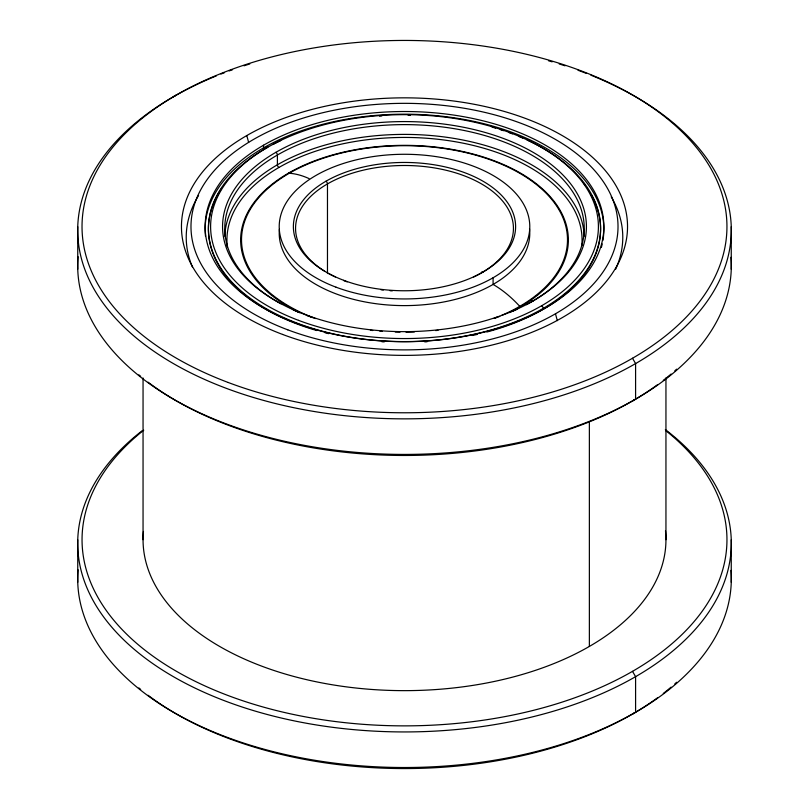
<?xml version="1.0" encoding="UTF-8"?>
<svg xmlns="http://www.w3.org/2000/svg" width="809" height="809" viewBox="0 0 809 809"><rect width="100%" height="100%" fill="white"/><g stroke="black" fill="none" stroke-linecap="round" stroke-linejoin="round"><path stroke-width="1.21" d="M173.409 96.746L176.493 94.966M632.507 400.94L635.591 399.161L635.591 363.585L632.507 358.245M632.507 714.034L635.591 712.254L635.591 676.678L632.507 671.339M555.48 313.771L557.31 320.657M246.796 135.558L248.626 142.435M731.255 226.722L731.255 269.195M731.255 539.805L731.255 582.278M665.949 377.965L665.949 539.694M589.367 421.519L589.367 646.431M543.152 309.331L543.152 308.441A2.174 1.254 60 0 0 541.615 305.772M493.086 277.75L493.086 284.424A93.045 53.718 60 0 1 519.752 306.338A2.174 1.254 60 0 0 520.369 306.844M327.473 273.553L327.473 183.916A2.174 1.254 60 0 0 325.926 181.246M263.532 145.226L263.532 147.895M143.051 377.965L143.051 539.694M77.745 226.722L77.745 269.195M77.745 539.805L77.745 582.278M324.712 271.207A108.932 62.89 0 0 1 331.973 181.459A108.932 62.89 0 0 1 487.23 187.476A108.932 62.89 0 0 1 473.669 276.971M392.304 290.886A108.932 62.89 0 0 1 390.049 290.724M383.314 290.077A108.932 62.89 0 0 1 381.09 289.814M347.182 281.876A108.932 62.89 0 0 1 343.835 280.632M335.331 276.971A108.932 62.89 0 0 1 328.414 273.402M481.527 272.855A2.174 1.254 60 0 1 483.074 271.966M281.067 303.82A179.74 103.774 0 0 1 276.718 155.409A179.74 103.774 0 0 1 533.819 156.309A179.74 103.774 0 0 1 526.335 304.68M517.507 309.089A179.74 103.774 0 0 1 512.906 311.162M499.81 316.37A179.74 103.774 0 0 1 494.178 318.321M438.033 330.335A179.74 103.774 0 0 1 435.677 330.588M414.339 332.003A179.74 103.774 0 0 1 405.987 332.155M400.02 332.125A179.74 103.774 0 0 1 395.257 332.024M382.172 331.356A179.74 103.774 0 0 1 379.805 331.174M372.737 330.527A179.74 103.774 0 0 1 370.391 330.274M312.547 317.553A179.74 103.774 0 0 1 306.975 315.561M298.319 312.122A179.74 103.774 0 0 1 293.091 309.827M275.859 152.335A2.174 1.254 60 0 1 277.406 155.004L277.406 164.793A2.174 1.254 60 0 0 278.943 167.463M531.594 301.767A2.174 1.254 60 0 1 533.141 300.877M527.155 140.058A196.081 113.209 0 0 1 552.274 302.799A196.081 113.209 0 0 1 269.609 310.555A196.081 113.209 0 0 1 267.89 147.177M273.118 144.346A196.081 113.209 0 0 1 280.733 140.584M379.502 116.102A196.081 113.209 0 0 1 381.868 115.93M408.08 115.191A196.081 113.209 0 0 1 410.466 115.232M492.125 127.114A196.081 113.209 0 0 1 495.604 128.135M500.184 129.571A196.081 113.209 0 0 1 503.572 130.694M509.134 132.646A196.081 113.209 0 0 1 512.421 133.869M519.176 136.559A196.081 113.209 0 0 1 522.634 138.026M265.848 148.34A2.174 1.254 60 0 1 267.385 147.45M224.781 236.279A179.74 103.774 0 0 1 404.5 134.395A179.74 103.774 0 0 1 584.219 236.279M227.329 246.806A177.565 102.521 0 0 1 403.418 137.439A177.565 102.521 0 0 1 581.802 245.562M299.937 312.79A163.873 94.613 0 0 1 284.93 175.26A163.873 94.613 0 0 1 523.615 174.977A163.873 94.613 0 0 1 509.579 312.547M288.631 173.055A2.174 1.254 60 0 0 289.248 173.257A93.045 53.718 60 0 1 309.068 178.597M315.399 318.584A162.983 94.097 0 0 1 279.439 179.456A162.983 94.097 0 0 1 522.978 175.179A162.983 94.097 0 0 1 501.742 315.318M497.444 317.098A162.983 94.097 0 0 1 494.157 318.382M529.531 228.785A125.274 72.325 0 0 1 404.955 305.61A125.274 72.325 0 0 1 279.408 229.321M591.207 194.686A196.081 113.209 0 0 1 486.846 332.014M477.28 334.4A196.081 113.209 0 0 1 472.416 335.482M427.132 341.732A196.081 113.209 0 0 1 424.755 341.883M384.245 341.883A196.081 113.209 0 0 1 381.868 341.732M328.707 333.682A196.081 113.209 0 0 1 325.127 332.792M316.875 330.547A196.081 113.209 0 0 1 221.353 188.831M583.532 183.107A196.081 113.209 0 0 1 584.968 184.998M590.924 75.197A326.806 188.679 0 0 1 649.374 355.121A326.806 188.679 0 0 1 161.021 356.031A326.806 188.679 0 0 1 216.347 75.894M220.968 74.044A326.806 188.679 0 0 1 224.477 72.689M229.19 70.929A326.806 188.679 0 0 1 232.557 69.705M243.974 65.812A326.806 188.679 0 0 1 249.789 63.972M548.593 60.817A326.806 188.679 0 0 1 552.153 61.838M559.211 63.972A326.806 188.679 0 0 1 565.026 65.812M578.03 70.282A326.806 188.679 0 0 1 586.282 73.366M676.627 369.167A322.447 186.161 0 0 1 674.807 370.805M671.076 374.041A322.447 186.161 0 0 1 663.279 380.372M657.545 384.69A322.447 186.161 0 0 1 148.087 382.182M140.665 376.327A322.447 186.161 0 0 1 138.875 374.84M730.982 257.292A326.806 188.679 0 0 1 403.954 454.425A326.806 188.679 0 0 1 78.069 256.665M665.595 430.459A322.447 186.161 0 0 1 620.028 678.175A322.447 186.161 0 0 1 188.558 677.952A322.447 186.161 0 0 1 143.729 430.196M665.342 429.579A326.806 188.679 0 0 1 625.236 682.391A326.806 188.679 0 0 1 185.524 683.322A326.806 188.679 0 0 1 142.232 430.681M676.627 682.26A322.447 186.161 0 0 1 674.807 683.898M671.076 687.124A322.447 186.161 0 0 1 663.279 693.465M657.545 697.783A322.447 186.161 0 0 1 148.087 695.275M140.665 689.42A322.447 186.161 0 0 1 138.875 687.933M730.982 570.375A326.806 188.679 0 0 1 403.954 767.519A326.806 188.679 0 0 1 78.069 569.748M665.494 530.815A261.449 150.949 0 0 1 405.026 690.643A261.449 150.949 0 0 1 143.446 531.432M611.23 196.84A218.268 126.022 0 0 1 615.679 269.154M192.35 266.919A218.268 126.022 0 0 1 198.569 195.505M205.506 236.177A199.358 115.09 0 0 1 408.141 114.2A199.358 115.09 0 0 1 602.927 240.374M602.23 243.954A199.358 115.09 0 0 1 601.33 247.514M343.754 280.329A111.116 64.154 0 0 0 515.444 230.12A111.116 64.154 0 0 0 354.291 169.374A111.116 64.154 0 0 0 343.754 280.329M305.044 314.559A181.924 105.028 0 0 0 586.151 232.355A181.924 105.028 0 0 0 322.306 132.909A181.924 105.028 0 0 0 305.044 314.559M298.491 320.344A193.907 111.955 0 0 0 598.114 232.739A193.907 111.955 0 0 0 316.885 126.74A193.907 111.955 0 0 0 298.491 320.344M336.018 287.175A125.274 72.325 0 0 0 529.592 230.565A125.274 72.325 0 0 0 347.9 162.083A125.274 72.325 0 0 0 336.018 287.175M228.219 382.495A322.447 186.161 0 0 0 726.462 236.804A322.447 186.161 0 0 0 258.809 60.523A322.447 186.161 0 0 0 228.219 382.495M282.574 334.43A223.031 128.762 0 0 0 627.197 233.659A223.031 128.762 0 0 0 303.729 111.733A223.031 128.762 0 0 0 282.574 334.43M287.771 329.829A213.515 123.271 0 0 0 617.692 233.356A213.515 123.271 0 0 0 308.027 116.638A213.515 123.271 0 0 0 287.771 329.829M295.518 322.983A199.358 115.09 0 0 0 603.554 232.911A199.358 115.09 0 0 0 314.428 123.929A199.358 115.09 0 0 0 295.518 322.983"/></g></svg>
